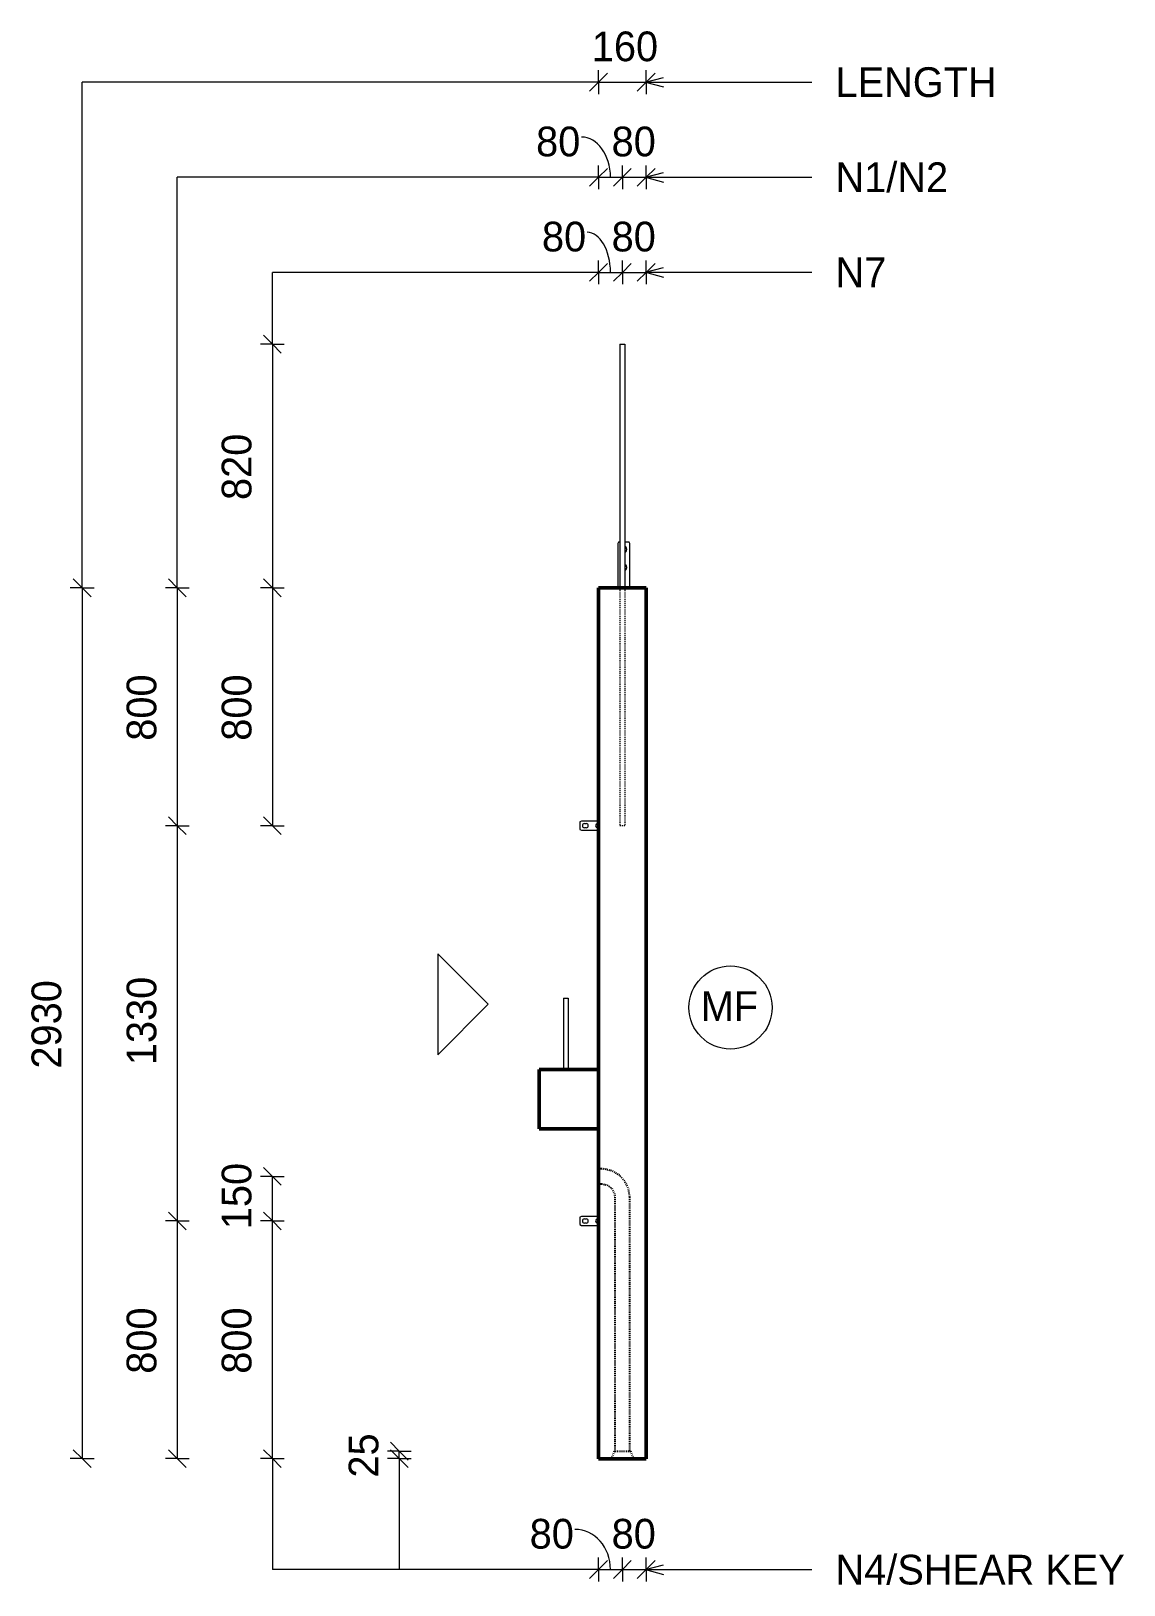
# Model space of a CAD drawing. Header units: millimetres. Extents: x 76163 to 106717, y 1600 to 80057.
# Drawn here: x 76163 to 79841, y 2845 to 8073 of the extents above; entities that cross this region are included whole.
import ezdxf

# ---------------------------------------------------------------- set-up
doc = ezdxf.new("R2010")
doc.units = ezdxf.units.MM
doc.linetypes.add('Dash', pattern=[6.36, 3.18, -3.18])
for name, color, linetype, lineweight in [('A-ANNO-DIMS', 211, 'Continuous', 9), ('A-ANNO-DIMS-40', 211, 'Continuous', 9), ('A-DETL-MBND', 5, 'Continuous', 18), ('A-GENM', 13, 'Continuous', 18), ('A-WALL', 113, 'Continuous', 25), ('A-WALL-HDLN', 110, 'Dash', 25), ('G-ANNO-TEXT', 231, 'Continuous', 9), ('S-BEAM', 12, 'Continuous', 18), ('S-RBAR', 171, 'Continuous', 18)]:
    doc.layers.add(name, color=color, linetype=linetype, lineweight=lineweight)
doc.styles.add('Nirmala UI Semilight', font='NirmalaS.ttf', dxfattribs={"height": 100})
doc.dimstyles.new('Diagonal_-_2_5mm_NI_UI', dxfattribs={"dimscale": 304.8, "dimtxt": 104.736395, "dimasz": 0.19685, "dimexe": 0.131234, "dimexo": 0.0625, "dimgap": 0.131234, "dimtad": 1, "dimdec": 4, "dimzin": 0, "dimdsep": 46, "dimtxsty": 'Nirmala UI Semilight', "dimblk1": 'OBLIQUE', "dimblk2": 'OBLIQUE', "dimsah": 1, "dimcen": 0.09, "dimazin": 0, "dimtfac": 1, "dimtdec": 4, "dimtix": 1, "dimtmove": 0, "dimatfit": 3, "dimfxl": 0.131234, "dimfxlon": 1, "dimtvp": 1, "dimtolj": 1, "dimtzin": 0, "dimarcsym": 2})
doc.dimstyles.new('Diagonal_-_2_5mm_NI_UI_1', dxfattribs={"dimscale": 304.8, "dimtxt": 104.736395, "dimasz": 0.19685, "dimexe": 0.131234, "dimexo": 0.0625, "dimgap": 0.131234, "dimtad": 1, "dimdec": 4, "dimzin": 0, "dimdsep": 46, "dimtxsty": 'Nirmala UI Semilight', "dimblk1": 'OBLIQUE', "dimblk2": 'OBLIQUE', "dimsah": 1, "dimcen": 0.09, "dimazin": 0, "dimtfac": 1, "dimtdec": 4, "dimtix": 1, "dimtmove": 1, "dimatfit": 3, "dimfxl": 0.131234, "dimfxlon": 1, "dimtvp": 1, "dimtolj": 1, "dimtzin": 0, "dimarcsym": 2})

# ---------------------------------------------------------------- blocks, each defined once
blk = doc.blocks.new('RR spread anchor face based - RR-SA-2_5-150-614724-Elevation Right1')
at = {"layer": 'A-GENM'}
for p, q in [((78015, 5414.7), (78010, 5412.2)), ((78010, 5412.2), (78010, 5387.2)), ((78010, 5387.2), (78015, 5384.7)), ((78073, 5414.7), (78015, 5414.7)), ((78025.5, 5406.7), (78031.5, 5406.7)), ((78031.5, 5392.7), (78025.5, 5392.7)), ((78070, 5406.7), (78073, 5406.7)), ((78073, 5392.7), (78070, 5392.7)), ((78015, 5384.7), (78073, 5384.7))]:
    blk.add_line(p, q, dxfattribs=at)
for centre, start, end in [((78025.5, 5399.7), 90, 270), ((78031.5, 5399.7), 270, 90), ((78070, 5399.7), 90, 270)]:
    blk.add_arc(centre, 7, start, end, dxfattribs=at)
blk = doc.blocks.new('M_Rectangular Corbel - M_Rectangular Corbel-5377587-Elevation Right1')
at = {"layer": 'S-BEAM', "lineweight": 50}
for p, q in [((78073, 4579.7), (77873, 4579.7)), ((77873, 4579.7), (77873, 4379.7)), ((78073, 4379.7), (78073, 4579.7)), ((77873, 4379.7), (78073, 4379.7))]:
    blk.add_line(p, q, dxfattribs=at)
blk = doc.blocks.new('RR spread anchor face based - RR-SA-4_0-240-614738-Elevation Right1')
at = {"layer": 'A-GENM'}
for p, q in [((78140.5, 6353.7), (78138, 6348.7)), ((78138, 6348.7), (78138, 6199.7)), ((78145, 6353.7), (78140.5, 6353.7)), ((78175.5, 6353.7), (78161, 6353.7)), ((78167, 6331.4), (78167, 6327.4)), ((78178, 6348.7), (78175.5, 6353.7)), ((78178, 6199.7), (78178, 6348.7)), ((78167, 6270.6), (78167, 6266.6))]:
    blk.add_line(p, q, dxfattribs=at)
for centre, start, end in [((78158, 6331.4), 0, 70.3657), ((78158, 6327.4), 289.6343, 0), ((78158, 6270.6), 0, 70.3657), ((78158, 6266.6), 289.6343, 360)]:
    blk.add_arc(centre, 9, start, end, dxfattribs=at)
blk = doc.blocks.new('DIMBLOCK1-Elevation Right1')
at = {"layer": 'A-ANNO-DIMS-40'}
for p, q in [((78073, 7901.4), (78043, 7871.4)), ((78073, 7901.4), (78073, 7941.4)), ((78073, 7901.4), (78103, 7931.4)), ((78073, 7901.4), (78233, 7901.4)), ((78073, 7901.4), (78073, 7861.4)), ((78233, 7901.4), (78203, 7871.4)), ((78233, 7901.4), (78233, 7941.4)), ((78233, 7901.4), (78263, 7931.4)), ((78233, 7901.4), (78233, 7861.4))]:
    blk.add_line(p, q, dxfattribs=at)
at = {"layer": 'A-ANNO-DIMS-40', "color": 0, "insert": (78050.2, 8071.9), "char_height": 100, "width": 246.797, "attachment_point": 1, "line_spacing_factor": 1.142579, "style": 'Nirmala UI Semilight'}
blk.add_mtext('160', dxfattribs=at)
blk = doc.blocks.new('_Oblique')
at = {"color": 0, "linetype": 'ByBlock', "lineweight": -2}
blk.add_line((-0.5, -0.5), (0.5, 0.5), dxfattribs=at)
blk = doc.blocks.new('DIMBLOCK2-Elevation Right1')
at = {"layer": 'A-ANNO-DIMS-40'}
for p, q in [((78073, 7581.4), (78043, 7551.4)), ((78073, 7581.4), (78073, 7621.4)), ((78073, 7581.4), (78103, 7611.4)), ((78073, 7581.4), (78153, 7581.4)), ((78073, 7581.4), (78073, 7541.4)), ((78153, 7581.4), (78123, 7551.4)), ((78153, 7581.4), (78153, 7621.4)), ((78153, 7581.4), (78183, 7611.4)), ((78153, 7581.4), (78153, 7541.4))]:
    blk.add_line(p, q, dxfattribs=at)
blk.add_ellipse((78015.1, 7581.4), major_axis=(0, 135.2), ratio=0.724522, start_param=4.712389, end_param=6.283185, dxfattribs=at)
at = {"layer": 'A-ANNO-DIMS-40', "color": 0, "insert": (77862.7, 7751.9), "char_height": 100, "width": 182.813, "attachment_point": 1, "line_spacing_factor": 1.142579, "style": 'Nirmala UI Semilight'}
blk.add_mtext('80', dxfattribs=at)
blk = doc.blocks.new('DIMBLOCK3-Elevation Right1')
at = {"layer": 'A-ANNO-DIMS-40'}
for p, q in [((78153, 7581.4), (78123, 7551.4)), ((78153, 7581.4), (78153, 7621.4)), ((78153, 7581.4), (78183, 7611.4)), ((78153, 7581.4), (78233, 7581.4)), ((78153, 7581.4), (78153, 7541.4)), ((78233, 7581.4), (78203, 7551.4)), ((78233, 7581.4), (78233, 7621.4)), ((78233, 7581.4), (78263, 7611.4)), ((78233, 7581.4), (78233, 7541.4))]:
    blk.add_line(p, q, dxfattribs=at)
at = {"layer": 'A-ANNO-DIMS-40', "color": 0, "insert": (78116.9, 7751.9), "char_height": 100, "width": 182.813, "attachment_point": 1, "line_spacing_factor": 1.142579, "style": 'Nirmala UI Semilight'}
blk.add_mtext('80', dxfattribs=at)
blk = doc.blocks.new('DIMBLOCK4-Elevation Right1')
at = {"layer": 'A-ANNO-DIMS-40'}
for p, q in [((78073, 7261.4), (78073, 7301.4)), ((78073, 7261.4), (78103, 7291.4)), ((78153, 7261.4), (78153, 7301.4)), ((78153, 7261.4), (78183, 7291.4)), ((78073, 7261.4), (78043, 7231.4)), ((78073, 7261.4), (78153, 7261.4)), ((78073, 7261.4), (78073, 7221.4)), ((78153, 7261.4), (78123, 7231.4)), ((78153, 7261.4), (78153, 7221.4))]:
    blk.add_line(p, q, dxfattribs=at)
blk.add_ellipse((78034.7, 7261.4), major_axis=(0, 135.2), ratio=0.579065, start_param=4.712389, end_param=6.283185, dxfattribs=at)
at = {"layer": 'A-ANNO-DIMS-40', "color": 0, "insert": (77882.4, 7431.9), "char_height": 100, "width": 182.813, "attachment_point": 1, "line_spacing_factor": 1.142579, "style": 'Nirmala UI Semilight'}
blk.add_mtext('80', dxfattribs=at)
blk = doc.blocks.new('DIMBLOCK5-Elevation Right1')
at = {"layer": 'A-ANNO-DIMS-40'}
for p, q in [((78153, 7261.4), (78153, 7301.4)), ((78153, 7261.4), (78183, 7291.4)), ((78233, 7261.4), (78233, 7301.4)), ((78233, 7261.4), (78263, 7291.4)), ((78153, 7261.4), (78123, 7231.4)), ((78153, 7261.4), (78233, 7261.4)), ((78153, 7261.4), (78153, 7221.4)), ((78233, 7261.4), (78203, 7231.4)), ((78233, 7261.4), (78233, 7221.4))]:
    blk.add_line(p, q, dxfattribs=at)
at = {"layer": 'A-ANNO-DIMS-40', "color": 0, "insert": (78116.9, 7431.9), "char_height": 100, "width": 182.813, "attachment_point": 1, "line_spacing_factor": 1.142579, "style": 'Nirmala UI Semilight'}
blk.add_mtext('80', dxfattribs=at)
blk = doc.blocks.new('DIMBLOCK6-Elevation Right1')
at = {"layer": 'A-ANNO-DIMS-40'}
for p, q in [((78073, 2896.7), (78073, 2936.7)), ((78153, 2896.7), (78153, 2936.7)), ((78073, 2896.7), (78043, 2866.7)), ((78073, 2896.7), (78103, 2926.7)), ((78073, 2896.7), (78153, 2896.7)), ((78073, 2896.7), (78073, 2856.7)), ((78153, 2896.7), (78123, 2866.7)), ((78153, 2896.7), (78183, 2926.7)), ((78153, 2896.7), (78153, 2856.7))]:
    blk.add_line(p, q, dxfattribs=at)
blk.add_ellipse((77993.5, 2896.7), major_axis=(0, 135.2), ratio=0.884331, start_param=4.712389, end_param=6.283185, dxfattribs=at)
at = {"layer": 'A-ANNO-DIMS-40', "color": 0, "insert": (77841.1, 3067.2), "char_height": 100, "width": 182.813, "attachment_point": 1, "line_spacing_factor": 1.142579, "style": 'Nirmala UI Semilight'}
blk.add_mtext('80', dxfattribs=at)
blk = doc.blocks.new('DIMBLOCK7-Elevation Right1')
at = {"layer": 'A-ANNO-DIMS-40'}
for p, q in [((78153, 2896.7), (78153, 2936.7)), ((78233, 2896.7), (78233, 2936.7)), ((78153, 2896.7), (78123, 2866.7)), ((78153, 2896.7), (78183, 2926.7)), ((78153, 2896.7), (78233, 2896.7)), ((78153, 2896.7), (78153, 2856.7)), ((78233, 2896.7), (78203, 2866.7)), ((78233, 2896.7), (78263, 2926.7)), ((78233, 2896.7), (78233, 2856.7))]:
    blk.add_line(p, q, dxfattribs=at)
at = {"layer": 'A-ANNO-DIMS-40', "color": 0, "insert": (78116.9, 3067.2), "char_height": 100, "width": 182.813, "attachment_point": 1, "line_spacing_factor": 1.142579, "style": 'Nirmala UI Semilight'}
blk.add_mtext('80', dxfattribs=at)
blk = doc.blocks.new('DIMBLOCK8-Elevation Right1')
at = {"layer": 'A-ANNO-DIMS-40'}
for p, q in [((76335.3, 6199.7), (76305.3, 6229.7)), ((76335.3, 6199.7), (76295.3, 6199.7)), ((76335.3, 6199.7), (76335.3, 3269.8)), ((76335.3, 6199.7), (76365.3, 6169.7)), ((76335.3, 6199.7), (76375.3, 6199.7)), ((76335.3, 3269.8), (76305.3, 3299.8)), ((76335.3, 3269.8), (76295.3, 3269.8)), ((76335.3, 3269.8), (76365.3, 3239.8)), ((76335.3, 3269.8), (76375.3, 3269.8))]:
    blk.add_line(p, q, dxfattribs=at)
at = {"layer": 'A-ANNO-DIMS-40', "color": 0, "insert": (76164.8, 4582.4), "char_height": 100, "width": 365.625, "attachment_point": 1, "rotation": 90, "line_spacing_factor": 1.142579, "style": 'Nirmala UI Semilight'}
blk.add_mtext('2930', dxfattribs=at)
blk = doc.blocks.new('DIMBLOCK9-Elevation Right1')
at = {"layer": 'A-ANNO-DIMS-40'}
for p, q in [((76655.3, 6199.7), (76625.3, 6229.7)), ((76655.3, 6199.7), (76615.3, 6199.7)), ((76655.3, 6199.7), (76655.3, 5399.7)), ((76655.3, 6199.7), (76685.3, 6169.7)), ((76655.3, 6199.7), (76695.3, 6199.7)), ((76655.3, 5399.7), (76615.3, 5399.7)), ((76655.3, 5399.7), (76625.3, 5429.7)), ((76655.3, 5399.7), (76685.3, 5369.7)), ((76655.3, 5399.7), (76695.3, 5399.7))]:
    blk.add_line(p, q, dxfattribs=at)
at = {"layer": 'A-ANNO-DIMS-40', "color": 0, "insert": (76484.8, 5685.5), "char_height": 100, "width": 274.219, "attachment_point": 1, "rotation": 90, "line_spacing_factor": 1.142579, "style": 'Nirmala UI Semilight'}
blk.add_mtext('800', dxfattribs=at)
blk = doc.blocks.new('DIMBLOCK10-Elevation Right1')
at = {"layer": 'A-ANNO-DIMS-40'}
for p, q in [((76655.3, 5399.7), (76615.3, 5399.7)), ((76655.3, 5399.7), (76625.3, 5429.7)), ((76655.3, 5399.7), (76655.3, 4069.7)), ((76655.3, 5399.7), (76685.3, 5369.7)), ((76655.3, 5399.7), (76695.3, 5399.7)), ((76655.3, 4069.7), (76625.3, 4099.7)), ((76655.3, 4069.7), (76615.3, 4069.7)), ((76655.3, 4069.7), (76685.3, 4039.7)), ((76655.3, 4069.7), (76695.3, 4069.7))]:
    blk.add_line(p, q, dxfattribs=at)
at = {"layer": 'A-ANNO-DIMS-40', "color": 0, "insert": (76484.8, 4593.8), "char_height": 100, "width": 338.203, "attachment_point": 1, "rotation": 90, "line_spacing_factor": 1.142579, "style": 'Nirmala UI Semilight'}
blk.add_mtext('1330', dxfattribs=at)
blk = doc.blocks.new('DIMBLOCK11-Elevation Right1')
at = {"layer": 'A-ANNO-DIMS-40'}
for p, q in [((76655.3, 4069.7), (76625.3, 4099.7)), ((76655.3, 4069.7), (76615.3, 4069.7)), ((76655.3, 4069.7), (76655.3, 3269.8)), ((76655.3, 4069.7), (76685.3, 4039.7)), ((76655.3, 4069.7), (76695.3, 4069.7)), ((76655.3, 3269.8), (76625.3, 3299.8)), ((76655.3, 3269.8), (76615.3, 3269.8)), ((76655.3, 3269.8), (76685.3, 3239.8)), ((76655.3, 3269.8), (76695.3, 3269.8))]:
    blk.add_line(p, q, dxfattribs=at)
at = {"layer": 'A-ANNO-DIMS-40', "color": 0, "insert": (76484.8, 3555.5), "char_height": 100, "width": 274.219, "attachment_point": 1, "rotation": 90, "line_spacing_factor": 1.142579, "style": 'Nirmala UI Semilight'}
blk.add_mtext('800', dxfattribs=at)
blk = doc.blocks.new('DIMBLOCK12-Elevation Right1')
at = {"layer": 'A-ANNO-DIMS-40'}
for p, q in [((76975.3, 4069.7), (76945.3, 4099.7)), ((76975.3, 4069.7), (76935.3, 4069.7)), ((76975.3, 3269.8), (76975.3, 4069.7)), ((76975.3, 4069.7), (77005.3, 4039.7)), ((76975.3, 4069.7), (77015.3, 4069.7)), ((76975.3, 3269.8), (76945.3, 3299.8)), ((76975.3, 3269.8), (76935.3, 3269.8)), ((76975.3, 3269.8), (77005.3, 3239.8)), ((76975.3, 3269.8), (77015.3, 3269.8))]:
    blk.add_line(p, q, dxfattribs=at)
at = {"layer": 'A-ANNO-DIMS-40', "color": 0, "insert": (76804.8, 3555.5), "char_height": 100, "width": 274.219, "attachment_point": 1, "rotation": 90, "line_spacing_factor": 1.142579, "style": 'Nirmala UI Semilight'}
blk.add_mtext('800', dxfattribs=at)
blk = doc.blocks.new('DIMBLOCK13-Elevation Right1')
at = {"layer": 'A-ANNO-DIMS-40'}
for p, q in [((76975.3, 4219.7), (76945.3, 4249.7)), ((76975.3, 4219.7), (76935.3, 4219.7)), ((76975.3, 4069.7), (76975.3, 4219.7)), ((76975.3, 4219.7), (77005.3, 4189.7)), ((76975.3, 4219.7), (77015.3, 4219.7)), ((76975.3, 4069.7), (76945.3, 4099.7)), ((76975.3, 4069.7), (76935.3, 4069.7)), ((76975.3, 4069.7), (77005.3, 4039.7)), ((76975.3, 4069.7), (77015.3, 4069.7))]:
    blk.add_line(p, q, dxfattribs=at)
at = {"layer": 'A-ANNO-DIMS-40', "color": 0, "insert": (76804.8, 4041.9), "char_height": 100, "width": 246.797, "attachment_point": 1, "rotation": 90, "line_spacing_factor": 1.142579, "style": 'Nirmala UI Semilight'}
blk.add_mtext('150', dxfattribs=at)
blk = doc.blocks.new('DIMBLOCK14-Elevation Right1')
at = {"layer": 'A-ANNO-DIMS-40'}
for p, q in [((77402.5, 3294.8), (77362.5, 3294.8)), ((77402.5, 3294.8), (77372.5, 3324.8)), ((77402.5, 3269.8), (77372.5, 3299.8)), ((77402.5, 3269.8), (77402.5, 3294.8)), ((77402.5, 3294.8), (77432.5, 3264.8)), ((77402.5, 3294.8), (77442.5, 3294.8)), ((77402.5, 3269.8), (77362.5, 3269.8)), ((77402.5, 3269.8), (77432.5, 3239.8)), ((77402.5, 3269.8), (77442.5, 3269.8))]:
    blk.add_line(p, q, dxfattribs=at)
at = {"layer": 'A-ANNO-DIMS-40', "color": 0, "insert": (77232, 3206.1), "char_height": 100, "width": 182.813, "attachment_point": 1, "rotation": 90, "line_spacing_factor": 1.142579, "style": 'Nirmala UI Semilight'}
blk.add_mtext('25', dxfattribs=at)
blk = doc.blocks.new('DIMBLOCK15-Elevation Right1')
at = {"layer": 'A-ANNO-DIMS-40'}
for p, q in [((76975.3, 7019.7), (76935.3, 7019.7)), ((76975.3, 7019.7), (76945.3, 7049.7)), ((76975.3, 7019.7), (76975.3, 6199.7)), ((76975.3, 7019.7), (77005.3, 6989.7)), ((76975.3, 7019.7), (77015.3, 7019.7)), ((76975.3, 6199.7), (76945.3, 6229.7)), ((76975.3, 6199.7), (76935.3, 6199.7)), ((76975.3, 6199.7), (77005.3, 6169.7)), ((76975.3, 6199.7), (77015.3, 6199.7))]:
    blk.add_line(p, q, dxfattribs=at)
at = {"layer": 'A-ANNO-DIMS-40', "color": 0, "insert": (76804.8, 6495.5), "char_height": 100, "width": 274.219, "attachment_point": 1, "rotation": 90, "line_spacing_factor": 1.142579, "style": 'Nirmala UI Semilight'}
blk.add_mtext('820', dxfattribs=at)
blk = doc.blocks.new('DIMBLOCK16-Elevation Right1')
at = {"layer": 'A-ANNO-DIMS-40'}
for p, q in [((76975.3, 6199.7), (76945.3, 6229.7)), ((76975.3, 6199.7), (76935.3, 6199.7)), ((76975.3, 6199.7), (76975.3, 5399.7)), ((76975.3, 6199.7), (77005.3, 6169.7)), ((76975.3, 6199.7), (77015.3, 6199.7)), ((76975.3, 5399.7), (76935.3, 5399.7)), ((76975.3, 5399.7), (76945.3, 5429.7)), ((76975.3, 5399.7), (77005.3, 5369.7)), ((76975.3, 5399.7), (77015.3, 5399.7))]:
    blk.add_line(p, q, dxfattribs=at)
at = {"layer": 'A-ANNO-DIMS-40', "color": 0, "insert": (76804.8, 5685.5), "char_height": 100, "width": 274.219, "attachment_point": 1, "rotation": 90, "line_spacing_factor": 1.142579, "style": 'Nirmala UI Semilight'}
blk.add_mtext('800', dxfattribs=at)

msp = doc.modelspace()

# ---------------------------------------------------------------- linework, layer by layer
at = {"layer": 'A-DETL-MBND'}
for p, q in [((76335.27108, 6199.75), (76335.27108, 7901.38486)), ((78073.04259, 7901.38486), (76335.27108, 7901.38486)), ((76655.27108, 6199.75), (76655.27108, 7581.38486)), ((78073.04259, 7581.38486), (76655.27108, 7581.38486)), ((76975.27108, 7019.75), (76975.27108, 7261.38486)), ((78073.04259, 7261.38486), (76975.27108, 7261.38486)), ((77531.8042, 4968.23486), (77531.8042, 4628.8236)), ((77701.50983, 4798.52923), (77531.8042, 4968.23486)), ((77531.8042, 4628.8236), (77701.50983, 4798.52923)), ((76975.27108, 3269.75), (76975.27108, 2896.68426)), ((77402.49261, 3269.75), (77402.49261, 2896.68426)), ((78073.04259, 2896.68426), (76975.27108, 2896.68426))]:
    msp.add_line(p, q, dxfattribs=at)
msp.add_circle((78516.99333, 4787.85218), 140, dxfattribs=at)
at = {"layer": 'A-WALL', "lineweight": 50}
for p, q in [((78073.04259, 6199.75), (78073.04259, 3269.75)), ((78233.04259, 6199.75), (78073.04259, 6199.75)), ((78233.04259, 3269.75), (78233.04259, 6199.75)), ((78073.04259, 3269.75), (78233.04259, 3269.75))]:
    msp.add_line(p, q, dxfattribs=at)
at = {"layer": 'A-WALL-HDLN'}
for p, q in [((78083.04259, 4244.75), (78073.04259, 4244.75)), ((78073.04259, 4194.75), (78083.04259, 4194.75)), ((78128.04259, 4149.75), (78128.04259, 3294.75)), ((78178.04259, 3294.75), (78178.04259, 4149.75)), ((78125.54259, 3294.75), (78115.56243, 3269.79961)), ((78125.54259, 3294.75), (78127.99298, 3294.75)), ((78128.04259, 3294.75), (78178.04259, 3294.75)), ((78178.09219, 3294.75), (78180.54259, 3294.75)), ((78180.54259, 3294.75), (78190.52274, 3269.79961))]:
    msp.add_line(p, q, dxfattribs=at)
at = {"layer": 'A-WALL-HDLN', "flags": 128}
for points in [[(78178.04259, 4149.75), (78173.93924, 4177.36881), (78161.98367, 4202.60173), (78143.20867, 4223.26899), (78119.23615, 4237.58522), (78092.137, 4244.31369), (78083.04259, 4244.75)], [(78083.04259, 4194.75), (78101.74455, 4190.67965), (78117.06325, 4179.20496), (78126.22746, 4162.40174), (78128.04259, 4149.75)]]:
    msp.add_lwpolyline(points, dxfattribs=at)
at = {"layer": 'G-ANNO-TEXT', "color": 7}
for p, q in [((78231.31762, 7901.56822), (78291.31762, 7917.64517)), ((78231.31762, 7901.56822), (78291.31762, 7885.49127)), ((78231.31762, 7901.56822), (78790.20954, 7901.56822)), ((78231.31762, 7581.56822), (78291.31762, 7597.64517)), ((78231.31762, 7581.56822), (78291.31762, 7565.49127)), ((78231.31762, 7581.56822), (78790.20954, 7581.56822)), ((78231.31762, 7261.56822), (78291.31762, 7277.64517)), ((78231.31762, 7261.56822), (78291.31762, 7245.49127)), ((78231.31762, 7261.56822), (78790.20954, 7261.56822)), ((78231.31762, 2896.37176), (78291.31762, 2912.44871)), ((78231.31762, 2896.37176), (78291.31762, 2880.2948)), ((78231.31762, 2896.37176), (78790.20954, 2896.37176))]:
    msp.add_line(p, q, dxfattribs=at)
at = {"layer": 'S-RBAR'}
for p, q in [((78145.04259, 7019.75), (78145.04259, 6199.75)), ((78145.04259, 7019.75), (78161.04259, 7019.75)), ((78161.04259, 7019.75), (78161.04259, 6199.75)), ((77955.04259, 4819.75), (77955.04259, 4579.75)), ((77955.04259, 4819.75), (77971.04259, 4819.75)), ((77971.04259, 4819.75), (77971.04259, 4579.75))]:
    msp.add_line(p, q, dxfattribs=at)
at = {"layer": 'S-RBAR', "linetype": 'Dash'}
for p, q in [((78145.04259, 6199.70039), (78145.04259, 5399.75)), ((78161.04259, 6199.70039), (78161.04259, 5399.75)), ((78145.04259, 5399.75), (78161.04259, 5399.75))]:
    msp.add_line(p, q, dxfattribs=at)

# ---------------------------------------------------------------- block references
at = {"layer": 'A-GENM'}
for name, p in [('RR spread anchor face based - RR-SA-4_0-240-614738-Elevation Right1', (0, 0)), ('RR spread anchor face based - RR-SA-2_5-150-614724-Elevation Right1', (0, 0)), ('RR spread anchor face based - RR-SA-2_5-150-614724-Elevation Right1', (0, -1330))]:
    msp.add_blockref(name, p, dxfattribs=at)
at = {"layer": 'S-BEAM'}
msp.add_blockref('M_Rectangular Corbel - M_Rectangular Corbel-5377587-Elevation Right1', (0, 0), dxfattribs=at)

# ---------------------------------------------------------------- texts
at = {"layer": 'G-ANNO-TEXT', "color": 7, "char_height": 100, "attachment_point": 1, "style": 'Nirmala UI Semilight'}
for s, insert, width in [('LENGTH', (78870.20954, 7951.56822), 612.48925), ('N1/N2', (78870.20954, 7631.56822), 468.1855), ('N7', (78870.20954, 7311.56822), 211.6455), ('MF', (78416.52227, 4842.74491), 227.67925), ('N4/SHEAR KEY', (78870.20954, 2946.37176), 1103.122)]:
    msp.add_mtext(s, dxfattribs=dict(at, insert=insert, width=width))

# ---------------------------------------------------------------- dimensions: what is measured, and where the dimension line sits
at = {"layer": 'A-ANNO-DIMS'}
for base, p1, p2, override, picture, middle in [((78233.04259, 7901.38486), (78073.04259, 7861.38486), (78233.04259, 7861.38486), {"dimpost": '<>', "dimfxl": 160}, 'DIMBLOCK1-Elevation Right1', (78153.04259, 7993.37231)), ((78233.04259, 7581.38486), (78153.04259, 7541.38486), (78233.04259, 7541.38486), {"dimpost": '<>', "dimfxl": 80}, 'DIMBLOCK3-Elevation Right1', (78193.04259, 7673.0585)), ((78233.04259, 7261.38486), (78153.04259, 7221.38486), (78233.04259, 7221.38486), {"dimpost": '<>', "dimfxl": 80}, 'DIMBLOCK5-Elevation Right1', (78193.04259, 7353.0585)), ((78233.04259, 2896.68426), (78153.04259, 2936.68426), (78233.04259, 2936.68426), {"dimpost": '<>', "dimfxl": 80}, 'DIMBLOCK7-Elevation Right1', (78193.04259, 2988.3579))]:
    dim = msp.add_linear_dim(base=base, p1=p1, p2=p2, dimstyle='Diagonal_-_2_5mm_NI_UI', override=override, dxfattribs=at)
    dim.commit()
    dim.dimension.update_dxf_attribs({"geometry": picture, "text_midpoint": middle})
for base, p1, p2, picture, middle in [((78153.04259, 7581.38486), (78073.04259, 7541.38486), (78153.04259, 7541.38486), 'DIMBLOCK2-Elevation Right1', (77954.13892, 7685.18696)), ((78153.04259, 7261.38486), (78073.04259, 7221.38486), (78153.04259, 7221.38486), 'DIMBLOCK4-Elevation Right1', (77973.80689, 7365.18696)), ((78153.04259, 2896.68426), (78073.04259, 2936.68426), (78153.04259, 2936.68426), 'DIMBLOCK6-Elevation Right1', (77932.5303, 3000.48636))]:
    dim = msp.add_linear_dim(base=base, p1=p1, p2=p2, dimstyle='Diagonal_-_2_5mm_NI_UI_1', override={"dimpost": '<>', "dimfxl": 80}, dxfattribs=at)
    dim.commit()
    dim.dimension.update_dxf_attribs({"geometry": picture, "text_midpoint": middle, "dimtype": 160})
for base, p1, p2, override, picture, middle in [((76975.27108, 6199.75), (77015.27108, 7019.75), (77015.27108, 6199.75), {"dimpost": '<>', "dimfxl": 820}, 'DIMBLOCK15-Elevation Right1', (76883.59744, 6609.75)), ((76335.27108, 3269.75), (76375.27108, 6199.75), (76375.27108, 3269.75), {"dimpost": '<>', "dimfxl": 2930}, 'DIMBLOCK8-Elevation Right1', (76243.56257, 4734.75)), ((76655.27108, 5399.75), (76695.27108, 6199.75), (76695.27108, 5399.75), {"dimpost": '<>', "dimfxl": 800}, 'DIMBLOCK9-Elevation Right1', (76563.59744, 5799.75)), ((76975.27108, 5399.75), (77015.27108, 6199.75), (77015.27108, 5399.75), {"dimpost": '<>', "dimfxl": 800}, 'DIMBLOCK16-Elevation Right1', (76883.59744, 5799.75)), ((76655.27108, 4069.75), (76695.27108, 5399.75), (76695.27108, 4069.75), {"dimpost": '<>', "dimfxl": 1330}, 'DIMBLOCK10-Elevation Right1', (76563.28363, 4734.75)), ((76975.27108, 4219.75), (77015.27108, 4069.75), (77015.27108, 4219.75), {"dimpost": '<>', "dimfxl": 150}, 'DIMBLOCK13-Elevation Right1', (76883.3185, 4144.75)), ((76655.27108, 3269.75), (76695.27108, 4069.75), (76695.27108, 3269.75), {"dimpost": '<>', "dimfxl": 800}, 'DIMBLOCK11-Elevation Right1', (76563.59744, 3669.75)), ((76975.27108, 4069.75), (77015.27108, 3269.75), (77015.27108, 4069.75), {"dimpost": '<>', "dimfxl": 800}, 'DIMBLOCK12-Elevation Right1', (76883.59744, 3669.75)), ((77402.49261, 3294.75), (77442.49261, 3269.75), (77442.49261, 3294.75), {"dimpost": '<>', "dimfxl": 25}, 'DIMBLOCK14-Elevation Right1', (77310.81897, 3282.25))]:
    dim = msp.add_linear_dim(base=base, p1=p1, p2=p2, angle=90, dimstyle='Diagonal_-_2_5mm_NI_UI', override=override, dxfattribs=at)
    dim.commit()
    dim.dimension.update_dxf_attribs({"geometry": picture, "text_midpoint": middle})

doc.saveas('drawing.dxf')
